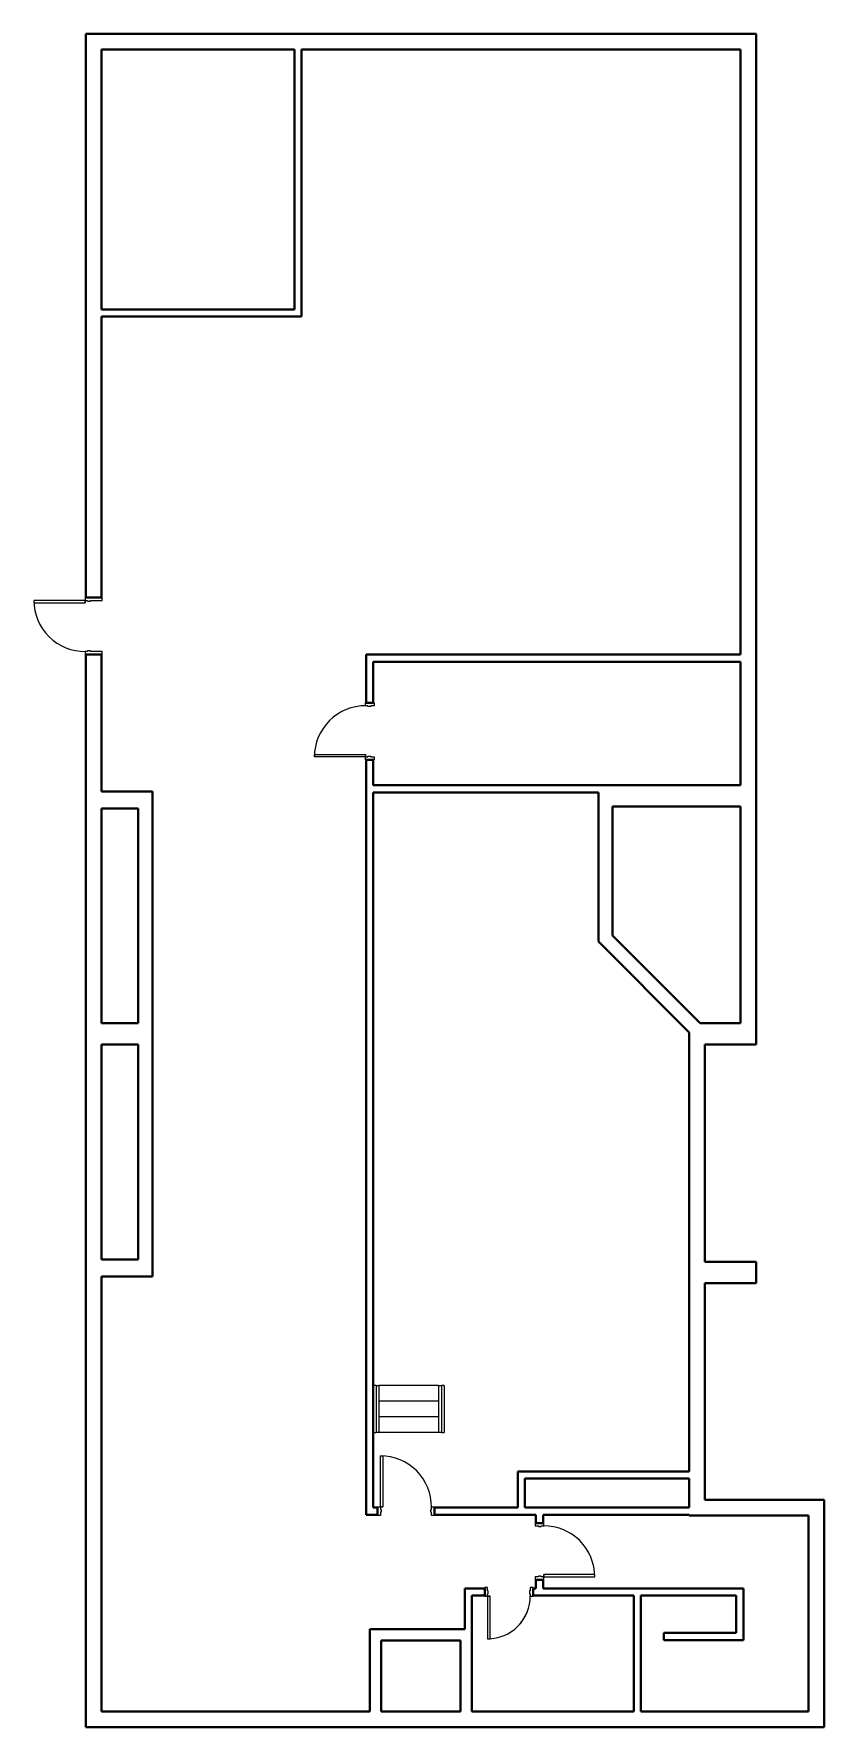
# Model space of a CAD drawing. Header units: inches. Extents: x -1042 to -486, y -1064 to 128.
import ezdxf

# ---------------------------------------------------------------- set-up
doc = ezdxf.new("R2010")
doc.units = ezdxf.units.IN
doc.header["$MEASUREMENT"] = 0
for name, color, linetype, lineweight in [('A-DOOR', 31, 'Continuous', 15), ('A-DOOR-FRAM', 31, 'Continuous', 25), ('A-FLOR-HRAL', 11, 'Continuous', 9), ('A-WALL', 113, 'Continuous', 15), ('I-WALL', 2, 'Continuous', 15), ('S-STRS', 31, 'Continuous', 9)]:
    doc.layers.add(name, color=color, linetype=linetype, lineweight=lineweight)

# ---------------------------------------------------------------- blocks, each defined once
blk = doc.blocks.new('Door-Single_CE_ - HM Door-2_ HM Frame-5129110-BASEMENT Map Export')
at = {"layer": 'A-DOOR'}
for p, q in [((16.25, -39), (16.25, -3)), ((16.25, -3), (18, -3)), ((18, -3), (18, -39)), ((18, -39), (16.25, -39))]:
    blk.add_line(p, q, dxfattribs=at)
at = {"layer": 'A-DOOR', "lineweight": 25}
for p, q in [((16.25, -39), (16.25, -3)), ((18, -3), (16.25, -3)), ((18, -3), (18, -39)), ((18, -39), (16.25, -39))]:
    blk.add_line(p, q, dxfattribs=at)
at = {"layer": 'A-DOOR', "lineweight": 9}
blk.add_arc((18, -3), 36, 179.5, 270, dxfattribs=at)
blk.add_arc((18, -3), 36, 179.5, 270, dxfattribs=at)
blk.add_arc((18, -3), 36, 179.5, 270, dxfattribs=at)
blk.add_arc((18, -3), 36, 179.5, 270, dxfattribs=at)
at = {"layer": 'A-DOOR-FRAM'}
for p, q in [((-20, 3), (-18, 3)), ((-20, -3), (-20, 3)), ((-18, 3), (-18, 0.75)), ((-18, 0.75), (-17.5, 0.75)), ((-17.5, 0.75), (-17.5, -1.25)), ((17.5, 0.75), (18, 0.75)), ((17.5, -1.25), (17.5, 0.75)), ((18, 3), (20, 3)), ((18, 0.75), (18, 3)), ((20, 3), (20, -3)), ((-18, -3), (-20, -3)), ((-18, -1.25), (-18, -3)), ((-17.5, -1.25), (-18, -1.25)), ((18, -1.25), (17.5, -1.25)), ((18, -3), (18, -1.25)), ((20, -3), (18, -3))]:
    blk.add_line(p, q, dxfattribs=at)
blk = doc.blocks.new('Door-Single_CE_ - HM Door-2_ HM Frame-5129471-BASEMENT Map Export')
at = {"layer": 'A-DOOR'}
for p, q in [((15, 33), (13.25, 33)), ((13.25, 33), (13.25, 3)), ((15, 3), (15, 33)), ((13.25, 3), (15, 3))]:
    blk.add_line(p, q, dxfattribs=at)
at = {"layer": 'A-DOOR', "lineweight": 25}
for p, q in [((15, 33), (13.25, 33)), ((13.25, 33), (13.25, 3)), ((15, 3), (15, 33)), ((15, 3), (13.25, 3))]:
    blk.add_line(p, q, dxfattribs=at)
at = {"layer": 'A-DOOR', "lineweight": 9}
for end in [180.5, 180.5, 180.54772, 180.54772]:
    blk.add_arc((15, 3), 30, 90, end, dxfattribs=at)
at = {"layer": 'A-DOOR-FRAM'}
for p, q in [((-15, 3), (-17, 3)), ((-17, 3), (-17, -3)), ((-15, 1.25), (-15, 3)), ((-14.5, 1.25), (-15, 1.25)), ((-14.5, -0.75), (-14.5, 1.25)), ((15, 1.25), (14.5, 1.25)), ((14.5, 1.25), (14.5, -0.75)), ((17, 3), (15, 3)), ((15, 3), (15, 1.25)), ((17, -3), (17, 3)), ((-17, -3), (-15, -3)), ((-15, -3), (-15, -0.75)), ((-15, -0.75), (-14.5, -0.75)), ((14.5, -0.75), (15, -0.75)), ((15, -0.75), (15, -3)), ((15, -3), (17, -3))]:
    blk.add_line(p, q, dxfattribs=at)
blk = doc.blocks.new('Door-Single_CE_ - HM Door-2_ HM Frame-5129600-BASEMENT Map Export')
at = {"layer": 'A-DOOR'}
for p, q in [((18, 39), (16.25, 39)), ((16.25, 39), (16.25, 3)), ((18, 3), (18, 39)), ((16.25, 3), (18, 3))]:
    blk.add_line(p, q, dxfattribs=at)
at = {"layer": 'A-DOOR', "lineweight": 25}
for p, q in [((18, 39), (16.25, 39)), ((16.25, 39), (16.25, 3)), ((18, 3), (18, 39)), ((18, 3), (16.25, 3))]:
    blk.add_line(p, q, dxfattribs=at)
at = {"layer": 'A-DOOR', "lineweight": 9}
blk.add_arc((18, 3), 36, 90, 180.5, dxfattribs=at)
blk.add_arc((18, 3), 36, 90, 180.5, dxfattribs=at)
blk.add_arc((18, 3), 36, 90, 180.5, dxfattribs=at)
blk.add_arc((18, 3), 36, 90, 180.5, dxfattribs=at)
at = {"layer": 'A-DOOR-FRAM'}
for p, q in [((-18, 3), (-20, 3)), ((-20, 3), (-20, -3)), ((-18, 1.25), (-18, 3)), ((-17.5, 1.25), (-18, 1.25)), ((-17.5, -0.75), (-17.5, 1.25)), ((18, 1.25), (17.5, 1.25)), ((17.5, 1.25), (17.5, -0.75)), ((20, 3), (18, 3)), ((18, 3), (18, 1.25)), ((20, -3), (20, 3)), ((-20, -3), (-18, -3)), ((-18, -3), (-18, -0.75)), ((-18, -0.75), (-17.5, -0.75)), ((17.5, -0.75), (18, -0.75)), ((18, -0.75), (18, -3)), ((18, -3), (20, -3))]:
    blk.add_line(p, q, dxfattribs=at)
blk = doc.blocks.new('Railing - Railing-5130007-BASEMENT Map Export')
at = {"layer": 'A-FLOR-HRAL'}
for p, q in [((-801.4, -823.4), (-799.4, -823.4)), ((-801.4, -823.4), (-801.4, -856.4)), ((-799.4, -823.4), (-799.4, -856.4)), ((-799.4, -856.4), (-801.4, -856.4))]:
    blk.add_line(p, q, dxfattribs=at)
blk = doc.blocks.new('Railing - Railing-5130011-BASEMENT Map Export')
at = {"layer": 'A-FLOR-HRAL'}
for p, q in [((-757.4, -823.4), (-755.4, -823.4)), ((-757.4, -823.4), (-757.4, -856.4)), ((-755.4, -823.4), (-755.4, -856.4)), ((-755.4, -856.4), (-757.4, -856.4))]:
    blk.add_line(p, q, dxfattribs=at)
blk = doc.blocks.new('Door-Single_CE_ - HM Door-2_ HM Frame-5198375-BASEMENT Map Export')
at = {"layer": 'A-DOOR'}
for p, q in [((18, 42), (16.25, 42)), ((16.25, 42), (16.25, 6)), ((18, 6), (18, 42)), ((16.25, 6), (18, 6))]:
    blk.add_line(p, q, dxfattribs=at)
at = {"layer": 'A-DOOR', "lineweight": 25}
for p, q in [((18, 42), (16.25, 42)), ((16.25, 42), (16.25, 6)), ((18, 6), (18, 42)), ((18, 6), (16.25, 6))]:
    blk.add_line(p, q, dxfattribs=at)
at = {"layer": 'A-DOOR', "lineweight": 9}
blk.add_arc((18, 6), 36, 90, 180.5, dxfattribs=at)
blk.add_arc((18, 6), 36, 90, 180.5, dxfattribs=at)
blk.add_arc((18, 6), 36, 90, 180.5, dxfattribs=at)
blk.add_arc((18, 6), 36, 90, 180.5, dxfattribs=at)
at = {"layer": 'A-DOOR-FRAM'}
for p, q in [((-18, 6), (-20, 6)), ((-20, 6), (-20, -6)), ((-18, 4.25), (-18, 6)), ((-17.5, 4.25), (-18, 4.25)), ((-18, -6), (-18, 2.25)), ((-18, 2.25), (-17.5, 2.25)), ((-17.5, 2.25), (-17.5, 4.25)), ((18, 4.25), (17.5, 4.25)), ((17.5, 4.25), (17.5, 2.25)), ((17.5, 2.25), (18, 2.25)), ((20, 6), (18, 6)), ((18, 6), (18, 4.25)), ((18, 2.25), (18, -6)), ((20, -6), (20, 6)), ((-20, -6), (-18, -6)), ((18, -6), (20, -6))]:
    blk.add_line(p, q, dxfattribs=at)

msp = doc.modelspace()

# ---------------------------------------------------------------- linework, layer by layer
at = {"layer": 'A-WALL', "lineweight": 40}
for p, q in [((-1005.9, 128.1), (-1005.9, -268.7)), ((-533.9, 128.1), (-1005.9, 128.1)), ((-533.9, -583.4), (-533.9, 128.1)), ((-994.9, -65.9), (-994.9, 117.1)), ((-994.9, 117.1), (-858.9, 117.1)), ((-853.9, 117.1), (-544.9, 117.1)), ((-544.9, 117.1), (-544.9, -308.9)), ((-994.9, -268.7), (-994.9, -70.9)), ((-1005.9, -268.7), (-994.9, -268.7)), ((-994.9, -308.7), (-1005.9, -308.7)), ((-1005.9, -308.7), (-1005.9, -1063.9)), ((-994.9, -405.2), (-994.9, -308.7)), ((-544.9, -313.9), (-544.9, -400.9)), ((-958.9, -405.2), (-994.9, -405.2)), ((-958.9, -746.7), (-958.9, -405.2)), ((-544.9, -400.9), (-644.9, -400.9)), ((-994.9, -568.4), (-994.9, -417.2)), ((-994.9, -417.2), (-968.9, -417.2)), ((-968.9, -417.2), (-968.9, -568.4)), ((-644.9, -405.9), (-644.9, -510.9)), ((-634.9, -415.9), (-544.9, -415.9)), ((-634.9, -506.7), (-634.9, -415.9)), ((-544.9, -415.9), (-544.9, -568.4)), ((-644.9, -510.9), (-580.9, -574.9)), ((-573.3, -568.4), (-634.9, -506.7)), ((-968.9, -568.4), (-994.9, -568.4)), ((-544.9, -568.4), (-573.3, -568.4)), ((-994.9, -734.7), (-994.9, -583.4)), ((-994.9, -583.4), (-968.9, -583.4)), ((-968.9, -583.4), (-968.9, -734.7)), ((-580.9, -574.9), (-580.9, -883.9)), ((-569.9, -583.4), (-533.9, -583.4)), ((-569.9, -736.4), (-569.9, -583.4)), ((-968.9, -734.7), (-994.9, -734.7)), ((-533.9, -736.4), (-569.9, -736.4)), ((-533.9, -751.4), (-533.9, -736.4)), ((-994.9, -1052.9), (-994.9, -746.7)), ((-994.9, -746.7), (-958.9, -746.7)), ((-569.9, -903.9), (-569.9, -751.4)), ((-569.9, -751.4), (-533.9, -751.4)), ((-580.9, -888.9), (-580.9, -909.4)), ((-485.9, -903.9), (-569.9, -903.9)), ((-485.9, -1063.9), (-485.9, -903.9)), ((-580.9, -914.4), (-580.9, -914.9)), ((-580.9, -914.9), (-496.9, -914.9)), ((-496.9, -914.9), (-496.9, -1052.9)), ((-805.9, -994.9), (-805.9, -1052.9)), ((-738.9, -994.9), (-805.9, -994.9)), ((-733.9, -1052.9), (-733.9, -994.9)), ((-797.9, -1052.9), (-797.9, -1002.9)), ((-797.9, -1002.9), (-741.9, -1002.9)), ((-741.9, -1002.9), (-741.9, -1052.9)), ((-805.9, -1052.9), (-994.9, -1052.9)), ((-741.9, -1052.9), (-797.9, -1052.9)), ((-619.9, -1052.9), (-733.9, -1052.9)), ((-496.9, -1052.9), (-614.9, -1052.9)), ((-1005.9, -1063.9), (-485.9, -1063.9))]:
    msp.add_line(p, q, dxfattribs=at)
at = {"layer": 'I-WALL', "lineweight": 40}
for p, q in [((-858.9, 117.1), (-858.9, -65.9)), ((-853.9, -70.9), (-853.9, 117.1)), ((-858.9, -65.9), (-994.9, -65.9)), ((-994.9, -70.9), (-853.9, -70.9)), ((-808.4, -308.9), (-808.4, -342.9)), ((-544.9, -308.9), (-808.4, -308.9)), ((-803.4, -342.9), (-803.4, -313.9)), ((-803.4, -313.9), (-544.9, -313.9)), ((-808.4, -342.9), (-803.4, -342.9)), ((-808.4, -382.9), (-808.4, -914.4)), ((-803.4, -382.9), (-808.4, -382.9)), ((-803.4, -400.9), (-803.4, -382.9)), ((-644.9, -400.9), (-803.4, -400.9)), ((-803.4, -909.4), (-803.4, -405.9)), ((-803.4, -405.9), (-644.9, -405.9)), ((-701.6, -883.9), (-701.6, -909.4)), ((-580.9, -883.9), (-701.6, -883.9)), ((-696.6, -909.4), (-696.6, -888.9)), ((-696.6, -888.9), (-580.9, -888.9)), ((-808.4, -914.4), (-800.4, -914.4)), ((-800.4, -909.4), (-803.4, -909.4)), ((-800.4, -914.4), (-800.4, -909.4)), ((-701.6, -909.4), (-760.4, -909.4)), ((-760.4, -909.4), (-760.4, -914.4)), ((-760.4, -914.4), (-688.9, -914.4)), ((-580.9, -909.4), (-696.6, -909.4)), ((-688.9, -914.4), (-688.9, -920.2)), ((-683.9, -920.2), (-683.9, -914.4)), ((-683.9, -914.4), (-580.9, -914.4)), ((-688.9, -920.2), (-683.9, -920.2)), ((-683.9, -960.2), (-688.9, -960.2)), ((-688.9, -960.2), (-688.9, -966.2)), ((-683.9, -966.2), (-683.9, -960.2)), ((-724.9, -966.2), (-738.9, -966.2)), ((-738.9, -966.2), (-738.9, -994.9)), ((-733.9, -971.2), (-724.9, -971.2)), ((-733.9, -994.9), (-733.9, -971.2)), ((-724.9, -971.2), (-724.9, -966.2)), ((-688.9, -966.2), (-690.9, -966.2)), ((-690.9, -966.2), (-690.9, -971.2)), ((-690.9, -971.2), (-619.9, -971.2)), ((-542.8, -966.2), (-683.9, -966.2)), ((-619.9, -971.2), (-619.9, -1052.9)), ((-614.9, -1052.9), (-614.9, -971.2)), ((-614.9, -971.2), (-547.8, -971.2)), ((-547.8, -971.2), (-547.8, -997.6)), ((-542.8, -1002.6), (-542.8, -966.2)), ((-547.8, -997.6), (-598.8, -997.6)), ((-598.8, -997.6), (-598.8, -1002.6)), ((-598.8, -1002.6), (-542.8, -1002.6))]:
    msp.add_line(p, q, dxfattribs=at)
at = {"layer": 'S-STRS'}
for p, q in [((-801.4, -823.4), (-803.4, -823.4)), ((-757.4, -823.4), (-799.4, -823.4)), ((-753.4, -823.4), (-755.4, -823.4)), ((-753.4, -823.4), (-753.4, -856.4)), ((-757.4, -834.4), (-799.4, -834.4)), ((-757.4, -845.4), (-799.4, -845.4)), ((-803.4, -856.4), (-801.4, -856.4)), ((-757.4, -856.4), (-799.4, -856.4)), ((-755.4, -856.4), (-753.4, -856.4))]:
    msp.add_line(p, q, dxfattribs=at)

# ---------------------------------------------------------------- block references
at = {"layer": 'A-DOOR', "lineweight": 9}
for name, p, rotation in [('Door-Single_CE_ - HM Door-2_ HM Frame-5198375-BASEMENT Map Export', (-1000.4, -288.7), 89.99999999999969), ('Door-Single_CE_ - HM Door-2_ HM Frame-5129110-BASEMENT Map Export', (-805.9, -362.9), 269.9999999999997), ('Door-Single_CE_ - HM Door-2_ HM Frame-5129110-BASEMENT Map Export', (-780.4, -911.9), 180), ('Door-Single_CE_ - HM Door-2_ HM Frame-5129600-BASEMENT Map Export', (-686.4, -940.2), 269.9999999999997), ('Door-Single_CE_ - HM Door-2_ HM Frame-5129471-BASEMENT Map Export', (-707.9, -968.7), 180)]:
    msp.add_blockref(name, p, dxfattribs=dict(at, rotation=rotation))
at = {"layer": 'A-FLOR-HRAL'}
for name in ['Railing - Railing-5130007-BASEMENT Map Export', 'Railing - Railing-5130011-BASEMENT Map Export']:
    msp.add_blockref(name, (0, 0), dxfattribs=at)

doc.saveas('drawing.dxf')
